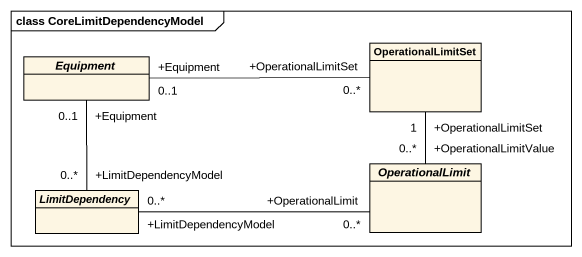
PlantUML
@startuml
mainframe class CoreLimitDependencyModel
hide circle
hide empty members
class OperationalLimitSet
abstract class Equipment
abstract class LimitDependency
abstract class OperationalLimit
OperationalLimitSet "+OperationalLimitSet\n0..*" -left- "+Equipment\n0..1" Equipment
LimitDependency "+LimitDependencyModel\n0..*" -up- "+Equipment\n0..1" Equipment
OperationalLimit "+OperationalLimitValue\n0..*" -up- "+OperationalLimitSet\n1" OperationalLimitSet
OperationalLimit "+OperationalLimit\n0..*" -left- "+LimitDependencyModel\n0..*" LimitDependency
@enduml
